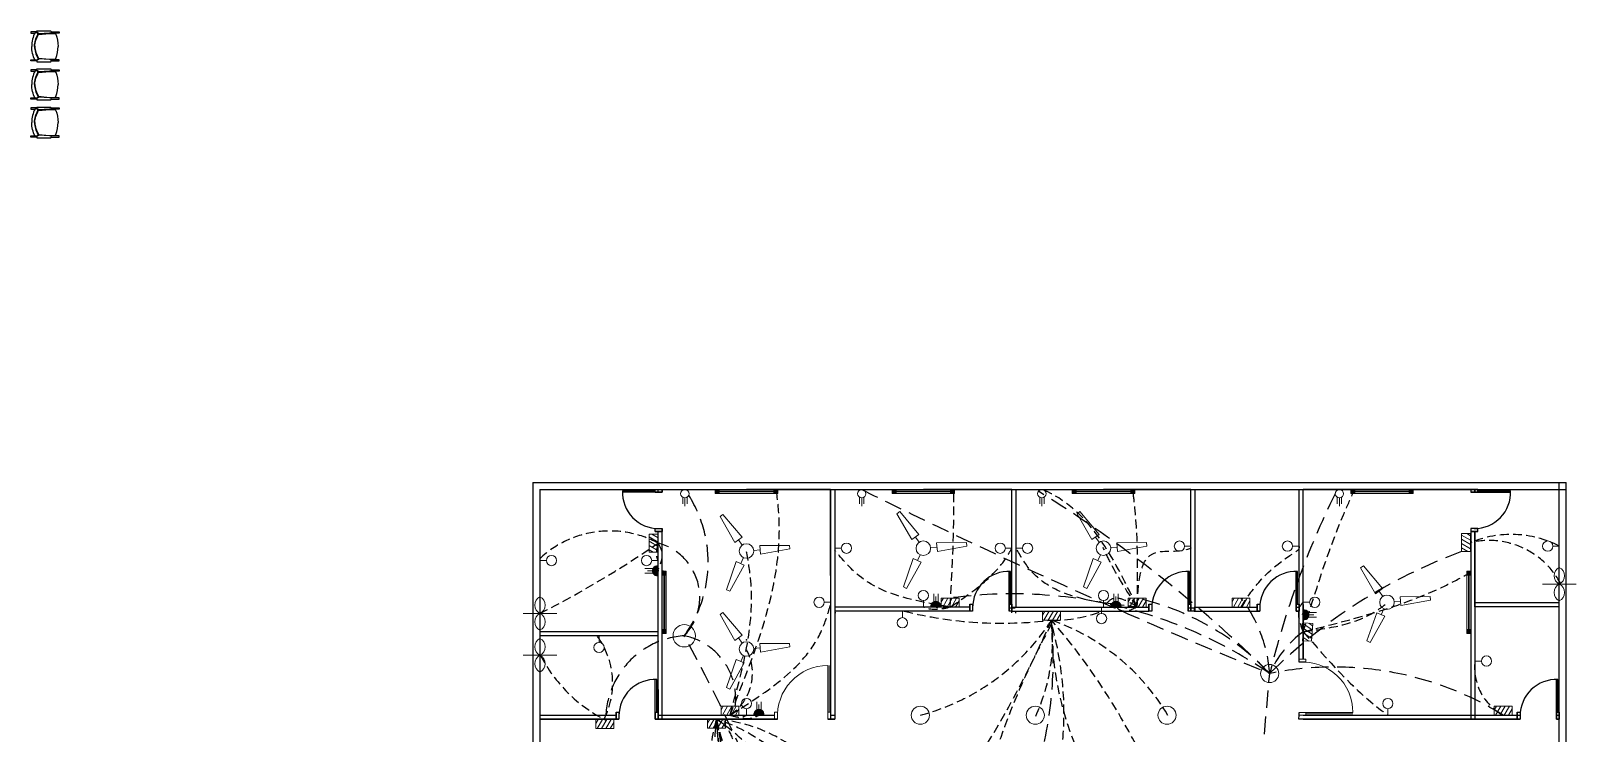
# Model space of a CAD drawing. Header units: inches. Extents: x 35258 to 134537, y 25067 to 83300.
# Drawn here: x 68396 to 69500, y 38033 to 38535 of the extents above; entities that cross this region are included whole.
import ezdxf

# ---------------------------------------------------------------- set-up
doc = ezdxf.new("R2010")
doc.units = ezdxf.units.IN
doc.header["$LTSCALE"] = 5
doc.header["$MEASUREMENT"] = 0
doc.linetypes.add('HIDDEN', pattern=[0.375, 0.25, -0.125])
for name, color, linetype in [('A-FURN-P-STOR-TA', 34, 'Continuous'), ('belkuni', 7, 'Continuous'), ('DB WIRE', 2, 'Continuous'), ('door', 60, 'Continuous'), ('Furniture_1', 34, 'Continuous'), ('SB wires', 1, 'Continuous')]:
    doc.layers.add(name, color=color, linetype=linetype)
for name, color, linetype, lineweight in [('E. Fixture', 6, 'Continuous', 20), ('G-FIX', 4, 'Continuous', 9), ('HATCH', 251, 'Continuous', 5)]:
    doc.layers.add(name, color=color, linetype=linetype, lineweight=lineweight)

# ---------------------------------------------------------------- blocks, each defined once
blk = doc.blocks.new('chair033')
at = {"color": 0, "lineweight": -2}
for points in [[(-230, -108), (-230, 17), (-210, 17), (-210, -113)], [(230, -108), (230, 17), (210, 17), (210, -113)], [(-230, -338), (-230, -428), (-210, -428), (-210, -366)], [(230, -338), (230, -428), (210, -428), (210, -366)]]:
    blk.add_lwpolyline(points, dxfattribs=at)
for points in [[(1, -367, -0.129806), (-187, -307), (-204, -137), (-204, -56, -0.30894), (-191, -37, -0.09648), (0, 0, -0.09648)], [(-1, -367, 0.129806), (187, -307), (204, -137), (204, -56, 0.30894), (191, -37, 0.09648), (0, 0, 0.09648)], [(1, -372, -0.119401), (-187, -317, 0.398658), (-212, -327), (-215, -363, 0.13244), (0, -413)], [(-1, -372, 0.119401), (187, -317, -0.398658), (212, -327), (215, -363, -0.13244), (0, -413)]]:
    blk.add_lwpolyline(points, format="xyb", dxfattribs=at)
for points in [[(-244, -337), (-244, -157), (-244, -112, -0.285714), (-209, -112), (-209, -137), (-199, -306, 0.220172), (-212, -317), (-222, -337)], [(244, -337), (244, -157), (244, -112, 0.285714), (209, -112), (209, -137), (199, -306, -0.220172), (212, -317), (222, -337)]]:
    blk.add_lwpolyline(points, format="xyb", close=True, dxfattribs=at)
blk = doc.blocks.new('S')
at = {"layer": 'E. Fixture'}
for p, q in [((27102.47, -3564.52), (27101.37, -3580.67)), ((27104.44, -3564.49), (27102.47, -3564.52)), ((27104.44, -3564.49), (27106.12, -3580.63)), ((27106.12, -3580.63), (27101.37, -3580.67)), ((27103.45, -3584.14), (27103.45, -3580.66)), ((27082.54, -3599.02), (27095.82, -3589.69)), ((27083.52, -3600.72), (27098.17, -3593.81)), ((27095.82, -3589.69), (27098.17, -3593.81)), ((27100.04, -3590.05), (27097.02, -3591.79)), ((27106.86, -3590.05), (27109.88, -3591.79)), ((27111.08, -3589.69), (27108.73, -3593.81)), ((27123.38, -3600.72), (27108.73, -3593.81)), ((27124.36, -3599.02), (27111.08, -3589.69)), ((27082.54, -3599.02), (27083.52, -3600.72)), ((27124.36, -3599.02), (27123.38, -3600.72))]:
    blk.add_line(p, q, dxfattribs=at)
blk.add_circle((27103.45, -3588.08), 3.94, dxfattribs=at)
blk = doc.blocks.new('oo')
at = {"layer": 'E. Fixture', "lineweight": 15}
for p, q in [((755.2, 589.1), (809.2, 589.1)), ((755.2, 589), (809.2, 589)), ((755.2, 589), (809.2, 589)), ((755.2, 588.9), (809.2, 588.9)), ((755.2, 588.8), (809.2, 588.8)), ((755.2, 588.6), (809.2, 588.6)), ((755.2, 588.6), (809.2, 588.6)), ((755.2, 588.5), (809.2, 588.5)), ((755.2, 588.4), (809.2, 588.4)), ((755.2, 588.4), (809.2, 588.4))]:
    blk.add_line(p, q, dxfattribs=at)
at = {"layer": 'E. Fixture', "color": 5, "lineweight": 15}
blk.add_lwpolyline([(751.2, 590.8), (813.2, 590.8), (813.2, 586.8), (751.2, 586.8), (751.2, 590.8)], dxfattribs=at)
at = {"layer": 'HATCH', "lineweight": 15}
for points in [[(751.2, 590.8), (755.2, 590.8), (755.2, 586.8), (751.2, 586.8)], [(751.6, 590.4), (754.9, 590.4), (754.9, 587.1), (751.6, 587.1)], [(751.9, 590.1), (754.6, 590.1), (754.6, 587.4), (751.9, 587.4)], [(752.2, 589.8), (754.2, 589.8), (754.2, 587.8), (752.2, 587.8)], [(752.6, 589.4), (753.9, 589.4), (753.9, 588.1), (752.6, 588.1)], [(752.9, 589.1), (753.6, 589.1), (753.6, 588.4), (752.9, 588.4)], [(813.2, 590.8), (809.2, 590.8), (809.2, 586.8), (813.2, 586.8)], [(812.8, 590.4), (809.5, 590.4), (809.5, 587.1), (812.8, 587.1)], [(812.5, 590.1), (809.8, 590.1), (809.8, 587.4), (812.5, 587.4)], [(812.2, 589.8), (810.2, 589.8), (810.2, 587.8), (812.2, 587.8)], [(811.8, 589.4), (810.5, 589.4), (810.5, 588.1), (811.8, 588.1)], [(811.5, 589.1), (810.8, 589.1), (810.8, 588.4), (811.5, 588.4)]]:
    blk.add_lwpolyline(points, close=True, dxfattribs=at)
blk = doc.blocks.new('05')
at = {"layer": 'E. Fixture'}
blk.add_hatch(color=256, dxfattribs=at).paths.add_polyline_path([(27124.3, -3822.6), (27124.3, -3814.6, 1.138442)])
for p, q in [((27124.3, -3822.6), (27124.3, -3814.6)), ((27122.7, -3816.8), (27113.7, -3816.8)), ((27122.7, -3820.3), (27113.7, -3820.3)), ((27122.7, -3818.6), (27116, -3818.6))]:
    blk.add_line(p, q, dxfattribs=at)
blk.add_arc((27123.8, -3818.6), 4.03, 82.5917, 277.4083, dxfattribs=at)
blk = doc.blocks.new('14')
at = {"layer": 'E. Fixture'}
for p, q in [((26233.99, -3909.11), (26233.99, -3891.11)), ((26224.99, -3900.11), (26242.99, -3900.11))]:
    blk.add_line(p, q, dxfattribs=at)
for centre, start, end in [((26229.49, -3902.36), 26.56402, 153.43598), ((26238.49, -3902.36), 26.56402, 153.43598), ((26229.49, -3897.86), 206.56402, 333.43598), ((26238.49, -3897.86), 206.56402, 333.43598)]:
    blk.add_arc(centre, 5.03, start, end, dxfattribs=at)

msp = doc.modelspace()

# ---------------------------------------------------------------- hatches: boundary and pattern name
at = {"layer": 'E. Fixture', "lineweight": 5}
h = msp.add_hatch(dxfattribs=at)
h.set_pattern_fill('ANSI31', color=256, scale=21.33513, angle=105.4364, style=0)
h.set_pattern_definition([(150.436397, (63325.1597, -18546.2227), (-1.31581592, -2.31968472), [])])
h.paths.add_polyline_path([(68844.03, 38162.7), (68843.93, 38175.5), (68837.53, 38175.45), (68837.63, 38162.65)])
h = msp.add_hatch(dxfattribs=at)
h.set_pattern_fill('ANSI31', color=256, scale=21.33513, angle=-75, style=0)
h.set_pattern_definition([(330, (75368.7136, 94841.1325), (1.3334456, 2.30959554), [])])
h.paths.add_polyline_path([(69418.08, 38175.89), (69418.08, 38163.09), (69424.48, 38163.09), (69424.48, 38175.89)])
h = msp.add_hatch(dxfattribs=at)
h.set_pattern_fill('ANSI31', color=256, scale=21.33513, angle=15, style=0)
h.set_pattern_definition([(60, (12381.0758, 44074.0384), (-2.30959554, 1.3334456), [])])
h.paths.add_polyline_path([(69046.32, 38123.41), (69059.12, 38123.41), (69059.12, 38129.81), (69046.32, 38129.81)])
h = msp.add_hatch(dxfattribs=at)
h.set_pattern_fill('ANSI31', color=256, scale=21.33513, angle=15, style=0)
h.set_pattern_definition([(60, (12514.636, 44074.0384), (-2.30959554, 1.3334456), [])])
h.paths.add_polyline_path([(69179.88, 38123.41), (69192.68, 38123.41), (69192.68, 38129.81), (69179.88, 38129.81)])
h = msp.add_hatch(dxfattribs=at)
h.set_pattern_fill('ANSI31', color=256, scale=21.33513, angle=15, style=0)
h.set_pattern_definition([(60, (12588.8074, 44074.0589), (-2.30959554, 1.3334456), [])])
h.paths.add_polyline_path([(69254.05, 38123.43), (69266.85, 38123.43), (69266.85, 38129.83), (69254.05, 38129.83)])
h = msp.add_hatch(dxfattribs=at)
h.set_pattern_fill('ANSI31', color=256, scale=21.33513, angle=15, style=0)
h.set_pattern_definition([(60, (12453.4366, 44064.638), (-2.30959554, 1.3334456), [])])
h.paths.add_polyline_path([(69118.68, 38114.01), (69131.48, 38114.01), (69131.48, 38120.41), (69118.68, 38120.41)])
h = msp.add_hatch(dxfattribs=at)
h.set_pattern_fill('ANSI31', color=256, scale=21.33513, angle=-78.6238, style=0)
h.set_pattern_definition([(326.3761973, (78825.5384, 94287.9284), (1.47675774, 2.22069703), [])])
h.paths.add_polyline_path([(69305.27, 38112.1), (69304.46, 38099.32), (69310.85, 38098.92), (69311.66, 38111.69)])
h = msp.add_hatch(dxfattribs=at)
h.set_pattern_fill('ANSI31', color=256, scale=21.33513, angle=15, style=0)
h.set_pattern_definition([(60, (12223.6933, 43996.7622), (-2.30959554, 1.3334456), [])])
h.paths.add_polyline_path([(68888.93, 38046.13), (68901.74, 38046.13), (68901.74, 38052.53), (68888.93, 38052.53)])
h = msp.add_hatch(dxfattribs=at)
h.set_pattern_fill('ANSI31', color=256, scale=21.33513, angle=15, style=0)
h.set_pattern_definition([(60, (12776.1328, 43996.7622), (-2.30959554, 1.3334456), [])])
h.paths.add_polyline_path([(69441.37, 38046.13), (69454.18, 38046.13), (69454.18, 38052.53), (69441.37, 38052.53)])
h = msp.add_hatch(dxfattribs=at)
h.set_pattern_fill('ANSI31', color=256, scale=21.33513, angle=15, style=0)
h.set_pattern_definition([(60, (12134.2332, 43987.1536), (-2.30959554, 1.3334456), [])])
h.paths.add_polyline_path([(68799.47, 38036.52), (68812.28, 38036.52), (68812.28, 38042.92), (68799.47, 38042.92)])
h = msp.add_hatch(dxfattribs=at)
h.set_pattern_fill('ANSI31', color=256, scale=21.33513, angle=15, style=0)
h.set_pattern_definition([(60, (12214.0194, 43987.3616), (-2.30959554, 1.3334456), [])])
h.paths.add_polyline_path([(68879.26, 38036.73), (68892.06, 38036.73), (68892.06, 38043.13), (68879.26, 38043.13)])

# ---------------------------------------------------------------- linework, layer by layer
for p, q in [((68754.53, 38212.47), (69492.84, 38212.47)), ((68754.53, 38212.47), (68754.53, 38207.47)), ((68754.53, 38212.47), (68754.53, 38207.47)), ((69487.84, 37912.48), (69487.84, 38212.47)), ((69492.84, 37912.48), (69492.84, 38212.47)), ((68754.53, 38207.47), (68754.53, 37912.4)), ((68759.53, 38207.47), (69492.84, 38207.47)), ((68759.53, 38207.47), (68759.53, 37912.4)), ((68843.98, 38205.47), (68843.98, 38207.47)), ((68843.98, 38205.47), (68843.98, 38207.47)), ((68846.98, 38205.47), (68846.98, 38207.47)), ((68846.98, 38205.47), (68846.98, 38207.47)), ((68846.98, 38207.47), (68967.25, 38207.47)), ((68967.25, 38207.47), (68907.12, 38207.47)), ((68967.25, 38207.47), (68967.25, 38086.13)), ((68967.25, 38146.05), (68967.25, 38207.47)), ((68967.25, 38207.47), (68967.25, 38086.13)), ((68970.25, 38207.47), (68970.25, 38084.04)), ((68970.25, 38207.47), (68970.25, 38084.04)), ((68970.25, 38207.47), (69096.68, 38207.47)), ((69096.68, 38207.47), (69033.47, 38207.47)), ((69096.68, 38123.41), (69096.68, 38207.47)), ((69096.68, 38123.41), (69096.68, 38207.47)), ((69099.68, 38123.41), (69099.68, 38207.47)), ((69099.68, 38123.41), (69099.68, 38207.47)), ((69099.68, 38207.47), (69224.68, 38207.47)), ((69224.68, 38207.47), (69162.18, 38207.47)), ((69224.68, 38120.42), (69224.68, 38207.47)), ((69224.68, 38120.42), (69224.68, 38207.47)), ((69227.68, 38120.42), (69227.68, 38207.47)), ((69227.68, 38120.42), (69227.68, 38207.47)), ((69301.87, 38084.03), (69301.87, 38207.47)), ((69301.87, 38084.03), (69301.87, 38207.47)), ((69304.87, 38086.12), (69304.87, 38207.47)), ((69304.87, 38086.12), (69304.87, 38207.47)), ((69304.87, 38207.47), (69424.58, 38207.47)), ((69424.58, 38207.47), (69304.87, 38207.47)), ((69424.58, 38207.47), (69364.72, 38207.47)), ((69424.58, 38207.47), (69424.58, 38205.47)), ((69424.58, 38207.47), (69424.58, 38205.47)), ((69427.58, 38205.47), (69427.58, 38207.47)), ((69427.58, 38207.47), (69427.58, 38205.47)), ((69427.58, 38205.47), (69427.58, 38207.47)), ((69427.58, 38207.47), (69427.58, 38205.47)), ((69487.84, 38126.48), (69487.84, 38207.47)), ((69487.84, 37912.48), (69487.84, 38199.17)), ((68843.98, 38179.47), (68843.98, 38179.47)), ((68843.98, 38179.47), (68843.98, 38179.47)), ((68843.98, 38043.13), (68843.98, 38177.47)), ((68843.98, 38043.13), (68843.98, 38177.47)), ((68846.98, 38043.13), (68846.98, 38179.47)), ((68846.98, 38043.13), (68846.98, 38179.47)), ((69424.58, 38179.47), (69424.58, 38043.13)), ((69424.58, 38179.47), (69424.58, 38043.13)), ((69427.58, 38179.47), (69427.58, 38179.47)), ((69427.58, 38179.47), (69427.58, 38179.47)), ((69427.58, 38179.47), (69427.58, 38179.47)), ((69427.58, 38179.47), (69427.58, 38179.47)), ((69427.58, 38123.48), (69427.58, 38177.47)), ((69427.58, 38177.47), (69427.58, 38043.13)), ((69427.58, 38123.48), (69427.58, 38177.47)), ((69427.58, 38177.47), (69427.58, 38043.13)), ((69066.68, 38123.41), (68970.25, 38123.41)), ((69066.68, 38123.41), (68970.25, 38123.41)), ((69096.68, 38123.41), (69194.68, 38123.41)), ((69096.68, 38123.41), (69194.68, 38123.41)), ((69227.03, 38123.43), (69271.87, 38123.43)), ((69227.03, 38123.43), (69271.87, 38123.43)), ((69273.87, 38123.43), (69273.87, 38123.43)), ((69273.87, 38123.43), (69273.87, 38123.43)), ((69299.87, 38123.43), (69301.87, 38123.43)), ((69299.87, 38123.43), (69301.87, 38123.43)), ((69304.87, 38125.3), (69304.87, 38086.12)), ((69304.87, 38125.3), (69304.87, 38086.12)), ((69487.84, 38126.48), (69427.58, 38126.48)), ((69487.84, 38126.48), (69427.58, 38126.48)), ((69487.84, 38123.48), (69427.58, 38123.48)), ((69427.58, 38123.48), (69427.58, 38043.13)), ((69487.84, 38123.48), (69427.58, 38123.48)), ((69427.58, 38123.48), (69427.58, 38043.13)), ((69427.58, 38123.48), (69427.58, 38046.13)), ((69066.68, 38120.41), (68970.25, 38120.41)), ((69066.68, 38120.41), (68970.25, 38120.41)), ((69096.68, 38120.41), (69194.68, 38120.41)), ((69096.68, 38120.41), (69194.68, 38120.41)), ((69227.03, 38120.43), (69273.87, 38120.43)), ((69227.03, 38120.43), (69273.87, 38120.43)), ((69299.87, 38120.43), (69301.87, 38120.43)), ((69299.87, 38120.43), (69301.87, 38120.43)), ((68843.98, 38105.75), (68759.53, 38105.75)), ((68843.98, 38105.75), (68759.53, 38105.75)), ((68843.98, 38102.75), (68759.53, 38102.75)), ((68843.98, 38102.75), (68759.53, 38102.75)), ((68843.98, 38043.13), (68843.98, 38102.75)), ((68843.98, 38043.13), (68843.98, 38102.75)), ((68846.98, 38043.13), (68846.98, 38102.75)), ((68846.98, 38043.13), (68846.98, 38102.75)), ((68967.25, 38086.13), (68967.25, 38043.13)), ((68970.25, 38084.04), (68970.25, 38043.13)), ((69304.87, 38084.12), (69304.87, 38084.12)), ((69304.87, 38084.12), (69304.87, 38084.12)), ((69304.87, 38084.12), (69304.87, 38084.12)), ((69304.87, 38084.12), (69304.87, 38084.12)), ((68843.98, 38064.51), (68843.98, 38043.13)), ((68843.98, 38064.51), (68843.98, 38043.13)), ((68759.53, 38046.13), (68813.98, 38046.13)), ((68759.53, 38046.13), (68813.98, 38046.13)), ((68815.98, 38046.13), (68815.99, 38046.13)), ((68815.98, 38046.13), (68815.99, 38046.13)), ((68843.98, 38046.13), (68927.25, 38046.13)), ((68843.98, 38046.13), (68927.25, 38046.13)), ((68929.25, 38046.13), (68929.26, 38046.13)), ((68929.25, 38046.13), (68929.26, 38046.13)), ((68929.25, 38046.13), (68929.26, 38046.13)), ((68967.25, 38046.13), (68970.25, 38046.13)), ((68967.25, 38046.13), (68970.25, 38046.13)), ((69301.85, 38043.13), (69301.87, 38046.12)), ((69301.85, 38043.13), (69301.87, 38046.12)), ((69301.87, 38046.12), (69301.87, 38048.12)), ((69301.87, 38046.12), (69301.87, 38048.12)), ((69304.87, 38046.13), (69457.84, 38046.13)), ((69304.87, 38046.13), (69304.87, 38046.12)), ((69304.87, 38046.12), (69304.87, 38046.13)), ((69304.87, 38046.13), (69459.85, 38046.13)), ((69304.87, 38046.13), (69304.87, 38046.12)), ((69304.87, 38046.12), (69304.87, 38046.13)), ((69459.84, 38046.13), (69459.85, 38046.13)), ((69485.84, 38046.13), (69487.84, 38046.13)), ((68815.98, 38043.13), (68759.53, 38043.13)), ((68759.53, 38043.13), (68815.98, 38043.13)), ((68815.98, 38043.13), (68759.53, 38043.13)), ((68759.53, 38043.13), (68815.98, 38043.13)), ((68929.34, 38043.13), (68841.98, 38043.13)), ((68841.98, 38043.13), (68929.34, 38043.13)), ((68929.34, 38043.13), (68841.98, 38043.13)), ((68841.98, 38043.13), (68929.34, 38043.13)), ((68895.82, 38043.13), (68929.34, 38043.13)), ((68895.82, 38043.13), (68929.34, 38043.13)), ((68965.25, 38043.13), (68970.25, 38043.13)), ((68970.25, 38043.13), (68965.25, 38043.13)), ((68965.25, 38043.13), (68970.25, 38043.13)), ((68965.25, 38043.13), (68970.25, 38043.13)), ((68970.25, 38043.13), (68965.25, 38043.13)), ((68965.25, 38043.13), (68970.25, 38043.13)), ((69304.87, 38043.13), (69301.85, 38043.13)), ((69304.87, 38043.13), (69459.84, 38043.13)), ((69459.84, 38043.13), (69304.87, 38043.13)), ((69304.87, 38043.13), (69459.84, 38043.13)), ((69304.87, 38043.13), (69459.84, 38043.13)), ((69459.84, 38043.13), (69304.87, 38043.13)), ((69304.87, 38043.13), (69459.84, 38043.13)), ((69485.84, 38043.13), (69487.84, 38043.13)), ((69487.84, 38043.13), (69485.84, 38043.13)), ((69485.84, 38043.13), (69487.84, 38043.13)), ((69485.84, 38043.13), (69487.84, 38043.13)), ((69487.84, 38043.13), (69485.84, 38043.13)), ((69485.84, 38043.13), (69487.84, 38043.13))]:
    msp.add_line(p, q)
at = {"color": 1, "linetype": 'HIDDEN', "ltscale": 5}
for centre, radius, start, end in [((68809.48, 38104.76), 73.01, 61.79847, 133.17605), ((69126.49, 38208.93), 94.94, 269.14659, 291.17644)]:
    msp.add_arc(centre, radius, start, end, dxfattribs=at)
for points in [[(68843.98, 38169.1), (68843.53, 38157.47), (68843.98, 38156.61)], [(68843.98, 38169.1), (68844.87, 38152.65), (68843.98, 38149.28), (68844.45, 38149.5)], [(69052.72, 38123.41), (69036.93, 38122.17), (69033.47, 38123.41)], [(69052.72, 38123.41), (69043.96, 38122.55), (69042.43, 38123.41)], [(69186.28, 38123.41), (69167.95, 38128.94), (69162.18, 38123.41)], [(69186.28, 38123.41), (69174.53, 38120.86), (69171.14, 38123.41)], [(69304.87, 38105.71), (69303.6, 38125.3), (69304.87, 38126.8)], [(69304.87, 38105.71), (69356.02, 38120.01), (69365.04, 38126.35)], [(69304.87, 38105.71), (69304.87, 38114.24), (69304.87, 38117.84), (69304.16, 38118.31)], [(68895.34, 38046.13), (68904.65, 38045.07), (68907.12, 38046.13)], [(68895.34, 38046.13), (68912.72, 38044.62), (68916.08, 38046.13)]]:
    msp.add_spline(points, degree=3, dxfattribs=at)
msp.add_point((68907.12, 38099.91))
msp.add_point((68907.12, 38099.91))
at = {"layer": 'belkuni'}
for p, q in [((68841.98, 38205.47), (68818.48, 38205.47)), ((68841.98, 38205.47), (68818.48, 38205.47)), ((68841.98, 38206.47), (68818.5, 38206.47)), ((68841.98, 38206.47), (68818.5, 38206.47)), ((69429.58, 38206.47), (69453.06, 38206.47)), ((69429.58, 38206.47), (69453.06, 38206.47)), ((69429.58, 38205.47), (69453.08, 38205.47)), ((69429.58, 38205.47), (69453.08, 38205.47)), ((69094.68, 38125.41), (69094.68, 38148.91)), ((69094.68, 38125.41), (69094.68, 38148.91)), ((69095.68, 38125.41), (69095.68, 38148.89)), ((69095.68, 38125.41), (69095.68, 38148.89)), ((69222.68, 38125.41), (69222.68, 38148.91)), ((69222.68, 38125.41), (69222.68, 38148.91)), ((69223.68, 38125.41), (69223.68, 38148.89)), ((69223.68, 38125.41), (69223.68, 38148.89)), ((69299.87, 38125.43), (69299.87, 38148.93)), ((69299.87, 38125.43), (69299.87, 38148.93)), ((69300.87, 38125.43), (69300.87, 38148.91)), ((69300.87, 38125.43), (69300.87, 38148.91)), ((68841.98, 38048.13), (68841.98, 38071.63)), ((68841.98, 38048.13), (68841.98, 38071.63)), ((68842.98, 38048.13), (68842.98, 38071.61)), ((68842.98, 38048.13), (68842.98, 38071.61)), ((69485.84, 38048.13), (69485.84, 38071.63)), ((69485.84, 38048.13), (69485.84, 38071.63)), ((69486.84, 38048.13), (69486.84, 38071.61)), ((69486.84, 38048.13), (69486.84, 38071.61))]:
    msp.add_line(p, q, dxfattribs=at)
for centre, start, end in [((68844.48, 38205.47), 177.79577, 270), ((68844.48, 38205.47), 177.79577, 270), ((69427.08, 38205.47), 270, 2.20423), ((69427.08, 38205.47), 270, 2.20423), ((69094.68, 38122.91), 87.79577, 180), ((69094.68, 38122.91), 87.79577, 180), ((69222.68, 38122.91), 87.79577, 180), ((69222.68, 38122.91), 87.79577, 180), ((69299.87, 38122.93), 87.79577, 180), ((69299.87, 38122.93), 87.79577, 180), ((68841.98, 38045.63), 87.79577, 180), ((68841.98, 38045.63), 87.79577, 180), ((69485.84, 38045.63), 87.79577, 180), ((69485.84, 38045.63), 87.79577, 180)]:
    msp.add_arc(centre, 26, start, end, dxfattribs=at)
at = {"layer": 'DB WIRE', "linetype": 'HIDDEN', "ltscale": 10}
for centre, radius, start, end in [((68790.24, 38155.46), 89.5, 324.01702, 35.52771), ((70884.53, 42016.52), 4254.44, 243.5485, 247.85681), ((68628.78, 37418.7), 925.84, 45.21902, 58.27153), ((69894.46, 37925.39), 631.71, 153.7832, 166.21957), ((68833.8, 38130.48), 39.94, 316.27778, 75.23817), ((69551.79, 37801.44), 385.57, 110.29014, 134.62479), ((69097.02, 37807.51), 325.33, 55.57551, 97.82755), ((69143.85, 37945.32), 189.3, 43.59881, 77.0476), ((69180.46, 38068.59), 100.74, 4.14318, 37.43955), ((68838.24, 38087.22), 288.08, 344.27796, 5.33538), ((68866.7, 38042.87), 60.14, 93.84698, 180.35436), ((67847.4, 37546.48), 1157.73, 3.63254, 28.72381), ((68853.44, 38057.82), 45.99, 353.39794, 78.42788), ((69348.7, 38046.06), 74.03, 126.30728, 156.25417), ((69326.94, 37851.08), 229.45, 58.2229, 101.56641), ((83218.7, 36612.77), 14404.23, 174.30104, 174.974993)]:
    msp.add_arc(centre, radius, start, end, dxfattribs=at)
msp.add_spline([(69242.69, 37640.36), (69280.94, 38075.86)], degree=3, dxfattribs=at)
at = {"layer": 'door'}
for p, q in [((68841.98, 38205.47), (68846.98, 38205.47)), ((68841.98, 38205.47), (68846.98, 38205.47)), ((69429.58, 38205.47), (69424.58, 38205.47)), ((69429.58, 38205.47), (69424.58, 38205.47)), ((68841.98, 38177.47), (68846.98, 38177.47)), ((68841.98, 38177.47), (68846.98, 38177.47)), ((69429.58, 38177.47), (69424.58, 38177.47)), ((69429.58, 38177.47), (69424.58, 38177.47)), ((69066.68, 38125.41), (69066.68, 38120.41)), ((69066.68, 38125.41), (69066.68, 38120.41)), ((69094.68, 38125.41), (69094.68, 38120.41)), ((69094.68, 38125.41), (69094.68, 38120.41)), ((69194.68, 38125.41), (69194.68, 38120.41)), ((69194.68, 38125.41), (69194.68, 38120.41)), ((69222.68, 38125.41), (69222.68, 38120.41)), ((69222.68, 38125.41), (69222.68, 38120.41)), ((69271.87, 38125.43), (69271.87, 38120.43)), ((69271.87, 38125.43), (69271.87, 38120.43)), ((69299.87, 38125.43), (69299.87, 38120.43)), ((69299.87, 38125.43), (69299.87, 38120.43)), ((68813.98, 38048.13), (68813.98, 38043.13)), ((68813.98, 38048.13), (68813.98, 38043.13)), ((68841.98, 38048.13), (68841.98, 38043.13)), ((68841.98, 38048.13), (68841.98, 38043.13)), ((69457.84, 38048.13), (69457.84, 38043.13)), ((69457.84, 38048.13), (69457.84, 38043.13)), ((69485.84, 38048.13), (69485.84, 38043.13)), ((69485.84, 38048.13), (69485.84, 38043.13))]:
    msp.add_line(p, q, dxfattribs=at)
for points in [[(68841.98, 38205.47), (68841.98, 38207.47), (68846.98, 38207.47), (68846.98, 38205.47)], [(68841.98, 38205.47), (68841.98, 38207.47), (68846.98, 38207.47), (68846.98, 38205.47)], [(69429.58, 38205.47), (69429.58, 38207.47), (69424.58, 38207.47), (69424.58, 38205.47)], [(69429.58, 38205.47), (69429.58, 38207.47), (69424.58, 38207.47), (69424.58, 38205.47)], [(68841.98, 38177.47), (68841.98, 38179.47), (68846.98, 38179.47), (68846.98, 38177.47)], [(68841.98, 38177.47), (68841.98, 38179.47), (68846.98, 38179.47), (68846.98, 38177.47)], [(69429.58, 38177.47), (69429.58, 38179.47), (69424.58, 38179.47), (69424.58, 38177.47)], [(69429.58, 38177.47), (69429.58, 38179.47), (69424.58, 38179.47), (69424.58, 38177.47)], [(69066.68, 38125.41), (69068.68, 38125.41), (69068.68, 38120.41), (69066.68, 38120.41)], [(69066.68, 38125.41), (69068.68, 38125.41), (69068.68, 38120.41), (69066.68, 38120.41)], [(69094.68, 38125.41), (69096.68, 38125.41), (69096.68, 38120.41), (69094.68, 38120.41)], [(69094.68, 38125.41), (69096.68, 38125.41), (69096.68, 38120.41), (69094.68, 38120.41)], [(69194.68, 38125.41), (69196.68, 38125.41), (69196.68, 38120.41), (69194.68, 38120.41)], [(69194.68, 38125.41), (69196.68, 38125.41), (69196.68, 38120.41), (69194.68, 38120.41)], [(69222.68, 38125.41), (69224.68, 38125.41), (69224.68, 38120.41), (69222.68, 38120.41)], [(69222.68, 38125.41), (69224.68, 38125.41), (69224.68, 38120.41), (69222.68, 38120.41)], [(69271.87, 38125.43), (69273.87, 38125.43), (69273.87, 38120.43), (69271.87, 38120.43)], [(69271.87, 38125.43), (69273.87, 38125.43), (69273.87, 38120.43), (69271.87, 38120.43)], [(69299.87, 38125.43), (69301.87, 38125.43), (69301.87, 38120.43), (69299.87, 38120.43)], [(69299.87, 38125.43), (69301.87, 38125.43), (69301.87, 38120.43), (69299.87, 38120.43)], [(68813.98, 38048.13), (68815.98, 38048.13), (68815.98, 38043.13), (68813.98, 38043.13)], [(68813.98, 38048.13), (68815.98, 38048.13), (68815.98, 38043.13), (68813.98, 38043.13)], [(68841.98, 38048.13), (68843.98, 38048.13), (68843.98, 38043.13), (68841.98, 38043.13)], [(68841.98, 38048.13), (68843.98, 38048.13), (68843.98, 38043.13), (68841.98, 38043.13)], [(69457.84, 38048.13), (69459.84, 38048.13), (69459.84, 38043.13), (69457.84, 38043.13)], [(69457.84, 38048.13), (69459.84, 38048.13), (69459.84, 38043.13), (69457.84, 38043.13)], [(69485.84, 38048.13), (69487.84, 38048.13), (69487.84, 38043.13), (69485.84, 38043.13)], [(69485.84, 38048.13), (69487.84, 38048.13), (69487.84, 38043.13), (69485.84, 38043.13)]]:
    msp.add_lwpolyline(points, close=True, dxfattribs=at)
at = {"layer": 'E. Fixture', "lineweight": 5}
for p, q in [((68861.53, 38201.85), (68861.53, 38197.14)), ((68863.08, 38201.45), (68863.08, 38195.5)), ((68864.64, 38201.85), (68864.64, 38197.14)), ((68987.88, 38201.85), (68987.88, 38197.14)), ((68989.43, 38201.45), (68989.43, 38195.5)), ((68990.99, 38201.85), (68990.99, 38197.14)), ((69116.59, 38201.85), (69116.59, 38197.14)), ((69118.15, 38201.45), (69118.15, 38195.5)), ((69119.7, 38201.85), (69119.7, 38197.14)), ((69329.19, 38201.85), (69329.19, 38197.14)), ((69330.75, 38201.45), (69330.75, 38195.5)), ((69332.3, 38201.85), (69332.3, 38197.14)), ((68970.25, 38164.05), (68970.25, 38166.83)), ((68974.85, 38165.44), (68970.25, 38165.44)), ((69092.09, 38165.44), (69096.68, 38165.44)), ((69096.68, 38164.05), (69096.68, 38166.83)), ((69099.68, 38164.05), (69099.68, 38166.83)), ((69104.27, 38165.44), (69099.68, 38165.44)), ((69220.09, 38166.97), (69224.68, 38166.97)), ((69224.68, 38165.58), (69224.68, 38168.37)), ((69297.28, 38166.97), (69301.87, 38166.97)), ((69301.87, 38165.58), (69301.87, 38168.37)), ((69483.25, 38166.97), (69487.84, 38166.97)), ((69487.84, 38165.58), (69487.84, 38168.37)), ((68759.53, 38155.22), (68759.53, 38158)), ((68764.12, 38156.61), (68759.53, 38156.61)), ((68839.39, 38156.61), (68843.98, 38156.61)), ((68843.98, 38155.22), (68843.98, 38158)), ((68962.66, 38126.8), (68967.25, 38126.8)), ((68967.25, 38125.41), (68967.25, 38128.19)), ((69034.86, 38123.41), (69032.08, 38123.41)), ((69033.47, 38128), (69033.47, 38123.41)), ((69162.18, 38123.41), (69159.4, 38123.41)), ((69163.57, 38123.41), (69160.79, 38123.41)), ((69160.79, 38118.82), (69160.79, 38123.41)), ((69162.18, 38128), (69162.18, 38123.41)), ((69304.87, 38125.41), (69304.87, 38128.19)), ((69309.46, 38126.8), (69304.87, 38126.8)), ((69019.86, 38120.41), (69017.08, 38120.41)), ((69018.47, 38115.82), (69018.47, 38120.41)), ((68803.14, 38102.75), (68800.36, 38102.75)), ((68801.75, 38098.16), (68801.75, 38102.75)), ((69427.58, 38083.41), (69427.58, 38086.2)), ((69432.17, 38084.81), (69427.58, 38084.81)), ((68908.51, 38046.13), (68905.73, 38046.13)), ((68907.12, 38050.72), (68907.12, 38046.13)), ((69363.93, 38046.13), (69366.71, 38046.13)), ((69365.32, 38050.72), (69365.32, 38046.13))]:
    msp.add_line(p, q, dxfattribs=at)
for points in [[(68837.63, 38162.65), (68837.53, 38175.45), (68843.93, 38175.5), (68844.03, 38162.7)], [(69424.48, 38175.89), (69424.48, 38163.09), (69418.08, 38163.09), (69418.08, 38175.89)], [(69046.32, 38129.81), (69059.12, 38129.81), (69059.12, 38123.41), (69046.32, 38123.41)], [(69179.88, 38129.81), (69192.68, 38129.81), (69192.68, 38123.41), (69179.88, 38123.41)], [(69254.05, 38129.83), (69266.85, 38129.83), (69266.85, 38123.43), (69254.05, 38123.43)], [(69118.68, 38120.41), (69131.48, 38120.41), (69131.48, 38114.01), (69118.68, 38114.01)], [(69311.66, 38111.69), (69310.85, 38098.92), (69304.46, 38099.32), (69305.27, 38112.1)], [(68888.93, 38052.53), (68901.74, 38052.53), (68901.74, 38046.13), (68888.93, 38046.13)], [(69441.37, 38052.53), (69454.18, 38052.53), (69454.18, 38046.13), (69441.37, 38046.13)], [(68799.47, 38042.92), (68812.28, 38042.92), (68812.28, 38036.52), (68799.47, 38036.52)], [(68879.26, 38043.13), (68892.06, 38043.13), (68892.06, 38036.73), (68879.26, 38036.73)]]:
    msp.add_lwpolyline(points, close=True, dxfattribs=at)
for centre, radius in [((68863.08, 38204.46), 3.01), ((68989.43, 38204.46), 3.01), ((69118.15, 38204.46), 3.01), ((69330.75, 38204.46), 3.01), ((68978.52, 38165.44), 3.67), ((69088.42, 38165.44), 3.67), ((69107.94, 38165.44), 3.67), ((69216.42, 38166.97), 3.67), ((69293.6, 38166.97), 3.67), ((69479.58, 38166.97), 3.67), ((68767.79, 38156.61), 3.67), ((68835.72, 38156.61), 3.67), ((69033.47, 38131.67), 3.67), ((69162.18, 38131.67), 3.67), ((68958.99, 38126.8), 3.67), ((69313.13, 38126.8), 3.67), ((69018.47, 38112.14), 3.67), ((69160.79, 38115.14), 3.67), ((68801.75, 38094.49), 3.67), ((69435.85, 38084.81), 3.67), ((68907.12, 38054.39), 3.67), ((69365.32, 38054.39), 3.67), ((69031.33, 38046.04), 6.48), ((69113.45, 38046.04), 6.48), ((69207.59, 38046.04), 6.48)]:
    msp.add_circle(centre, radius, dxfattribs=at)
at = {"layer": 'E. Fixture', "color": 40, "lineweight": 5, "true_color": 0xf8d731}
for centre, radius in [((68862.67, 38102.87), 8), ((69280.94, 38075.86), 6.48)]:
    msp.add_circle(centre, radius, dxfattribs=at)
at = {"layer": 'Furniture_1', "linetype": 'Continuous'}
for points in [[(68967.92, 38207.45), (68967.92, 38207.47)], [(68847.77, 38149.12), (68846.98, 38149.11)], [(69094.68, 38122.74), (69099.01, 38122.78)], [(69096.68, 38120.41), (69096.68, 38120.41), (69096.64, 38125.41)], [(69096.69, 38119.29), (69096.64, 38125.41)], [(69096.69, 38119.29), (69096.67, 38121.64), (69096.68, 38121.64)], [(69099.01, 38123.41), (69099.01, 38122.78)], [(69099.01, 38123.41), (69099.01, 38122.78)], [(69222.68, 38122.74), (69227.01, 38122.78), (69227.03, 38120.43), (69224.68, 38120.41)], [(69222.68, 38122.74), (69227.01, 38122.78), (69227.03, 38120.43), (69224.68, 38120.41)], [(69227.01, 38122.78), (69227.03, 38120.43), (69224.68, 38120.41), (69224.63, 38125.41)], [(69227.01, 38122.78), (69227.03, 38120.43), (69224.68, 38120.41), (69224.63, 38125.41)], [(68971.05, 38119.31), (68970.25, 38119.3)], [(69096.68, 38120.41), (69096.68, 38120.41)], [(69099.76, 38119.31), (69098.97, 38119.3)]]:
    msp.add_lwpolyline(points, dxfattribs=at)
at = {"layer": 'G-FIX'}
for p, q in [((68965.25, 38043.13), (68965.25, 38081.63)), ((68966.25, 38048.13), (68966.25, 38081.63)), ((69301.87, 38084.12), (69306.87, 38084.12)), ((68929.25, 38043.13), (68929.25, 38048.13)), ((68965.25, 38048.13), (68965.25, 38043.13)), ((69301.87, 38048.12), (69340.37, 38048.12)), ((69306.87, 38048.12), (69301.87, 38048.12)), ((69306.87, 38047.12), (69340.37, 38047.12)), ((69306.87, 38047.12), (69340.37, 38047.12))]:
    msp.add_line(p, q, dxfattribs=at)
for points in [[(69301.87, 38084.12), (69301.87, 38086.12), (69306.87, 38086.12), (69306.87, 38084.12)], [(68929.25, 38043.13), (68927.25, 38043.13), (68927.25, 38048.13), (68929.25, 38048.13)], [(68967.25, 38043.13), (68965.25, 38043.13), (68965.25, 38048.13), (68967.25, 38048.13)], [(69301.87, 38046.12), (69301.87, 38048.12), (69306.87, 38048.12), (69306.87, 38046.12)]]:
    msp.add_lwpolyline(points, close=True, dxfattribs=at)
for centre, start, end in [((68965.25, 38045.63), 90, 183.98208), ((69304.37, 38048.12), 0, 93.98208)]:
    msp.add_arc(centre, 36, start, end, dxfattribs=at)
at = {"layer": 'SB wires', "linetype": 'HIDDEN', "ltscale": 5}
for centre, radius, start, end in [((68418.41, 38787.54), 750.72, 297.0157, 304.53333), ((69453.46, 38100.18), 75.13, 62.76211, 112.6895), ((69437.54, 38112.98), 58.02, 28.09272, 102.90979), ((69089.84, 38402.8), 290.93, 256.08129, 276.95662), ((68989.89, 38201.83), 161.21, 284.89477, 326.98941), ((68443.48, 38412.15), 743.95, 322.20154, 336.37464), ((69620.35, 37841.12), 564.24, 151.37803, 164.52851), ((68995.7, 38100.14), 130.12, 335.12052, 6.11584), ((68901.32, 38047.74), 232.63, 336.82452, 15.88427), ((69357.49, 38111.41), 232.43, 179.36059, 211.01757), ((69072.86, 37965.37), 157.55, 30.76617, 70.64166), ((68779.86, 37815.35), 456.48, 17.97147, 40.86414), ((68754.37, 38068.88), 57.12, 333.20383, 36.36649), ((68855.68, 38138.62), 107.94, 207.33685, 242.93303), ((68875.44, 38076.06), 35.94, 303.61241, 27.61851), ((69465.85, 38080.18), 38.55, 173.10171, 242.03371), ((68992.59, 38011.13), 111.61, 163.3377, 232.53458), ((68218.65, 37902.95), 681.59, 7.25418, 11.86883), ((68849.47, 37927.62), 121.04, 31.36539, 72.60403), ((67332.22, 37873), 1562.73, 1.74437, 6.24985), ((68800.42, 37917.41), 151.89, 1.19224, 55.8598), ((68874.84, 38022.27), 23.5, 354.2239, 62.57115), ((68877.91, 37937.32), 106.09, 51.1149, 85.81118), ((69186.14, 38055.01), 300.71, 182.26375, 199.89248), ((69050.23, 38080.19), 168.69, 192.69102, 229.09892)]:
    msp.add_arc(centre, radius, start, end, dxfattribs=at)
for points in [[(68895.34, 38046.13), (68930.21, 38190.12), (68928.7, 38205.31)], [(69052.72, 38123.41), (69055.36, 38197.91), (69055.36, 38204.59)], [(69186.28, 38123.41), (69126.19, 38203.73), (69119.51, 38207.14)], [(69186.28, 38123.41), (69184.63, 38194.35), (69183.28, 38206.27)], [(69304.87, 38105.71), (69333.65, 38189.36), (69340.35, 38204.59)], [(69052.72, 38123.41), (69094.05, 38160.82), (69096.68, 38165.44)], [(69186.28, 38123.41), (69109.87, 38149.89), (69099.68, 38165.44)], [(69186.28, 38123.41), (69167.64, 38154.27), (69161.86, 38165.96)], [(69186.28, 38123.41), (69198.48, 38161.99), (69224.68, 38165.58), (69224.93, 38165.7)], [(69260.45, 38123.43), (69297.33, 38161.46), (69301.87, 38166.97), (69301.75, 38167.14)], [(68895.34, 38046.13), (68910.18, 38142.39), (68907.12, 38163.47)], [(69052.72, 38123.41), (68987.53, 38145.74), (68970.25, 38164.05)], [(69304.87, 38105.71), (69406.23, 38138.66), (69422.42, 38146.96)], [(68895.34, 38046.13), (68961.37, 38107.8), (68967.25, 38125.41)], [(69304.87, 38105.71), (69360.88, 38049.45), (69365.32, 38046.13)], [(68885.66, 38043.13), (68916.98, 37989.59), (68924.7, 37987.87), (68925.61, 37987.23)]]:
    msp.add_spline(points, degree=3, dxfattribs=at)

# ---------------------------------------------------------------- block references
at = {"lineweight": 5, "xscale": 0.7200000000000001, "yscale": 0.7200000000000001, "zscale": 0.7200000000000001}
for p in [(68343.93, 37782.12), (68470.28, 37782.12), (68598.99, 37782.12), (68798.03, 37782.12)]:
    msp.add_blockref('oo', p, dxfattribs=at)
at = {"lineweight": 5, "xscale": 0.7200000000000001, "yscale": 0.7200000000000001, "zscale": 0.7200000000000001, "rotation": 90}
for p in [(69272.33, 37563.61), (69847.05, 37563.63)]:
    msp.add_blockref('oo', p, dxfattribs=at)
at = {"layer": 'A-FURN-P-STOR-TA', "xscale": -0.0453566567765333, "yscale": 0.0453566567765333, "zscale": 0.0453566567765333, "rotation": 270}
for p in [(68415.28, 38524.25), (68415.28, 38497.04), (68415.28, 38469.83)]:
    msp.add_blockref('chair033', p, dxfattribs=at)
at = {"layer": 'E. Fixture', "lineweight": 5}
for name, p, xscale, yscale, zscale, rotation in [('S', (99306.43, 18825.94), 1.317800955128273, 1.317800955128273, 1.317800955128273, 155.0800922591944), ('S', (99432.78, 18827.91), 1.317800955128273, 1.317800955128273, 1.317800955128273, 155.0800922591944), ('S', (99561.5, 18827.91), 1.317800955128273, 1.317800955128273, 1.317800955128273, 155.0800922591944), ('05', (44430.03, 34712.29), -0.9000757838413848, 0.900075783838929, 0.9000757838413848, 180), ('S', (99764.04, 18789.27), 1.317800955128273, 1.317800955128273, 1.317800955128273, 155.0800922591944), ('14', (74688.43, 73121.38), 1.333445605687302, 1.333445605687302, 1.333445605687302, 270), ('05', (72479.42, 62537.35), 0.9000757838413848, 0.9000757838413848, 0.9000757838413848, 270), ('05', (72608.13, 62537.35), 0.9000757838413848, 0.9000757838413848, 0.9000757838413848, 270), ('14', (73960.11, 73100.4), 1.333445605687302, 1.333445605687302, 1.333445605687302, 270), ('05', (93718.81, 34680.85), 0.9000757838413848, 0.9000757838413848, 0.9000757838413848, 180), ('S', (99306.43, 18755.89), 1.317800955128273, 1.317800955128273, 1.317800955128273, 155.0800922591944), ('14', (73960.11, 73070.51), 1.333445605687302, 1.333445605687302, 1.333445605687302, 270), ('05', (72353.07, 62460.08), 0.9000757838413848, 0.9000757838413848, 0.9000757838413848, 270)]:
    msp.add_blockref(name, p, dxfattribs=dict(at, xscale=xscale, yscale=yscale, zscale=zscale, rotation=rotation))

doc.saveas('drawing.dxf')
